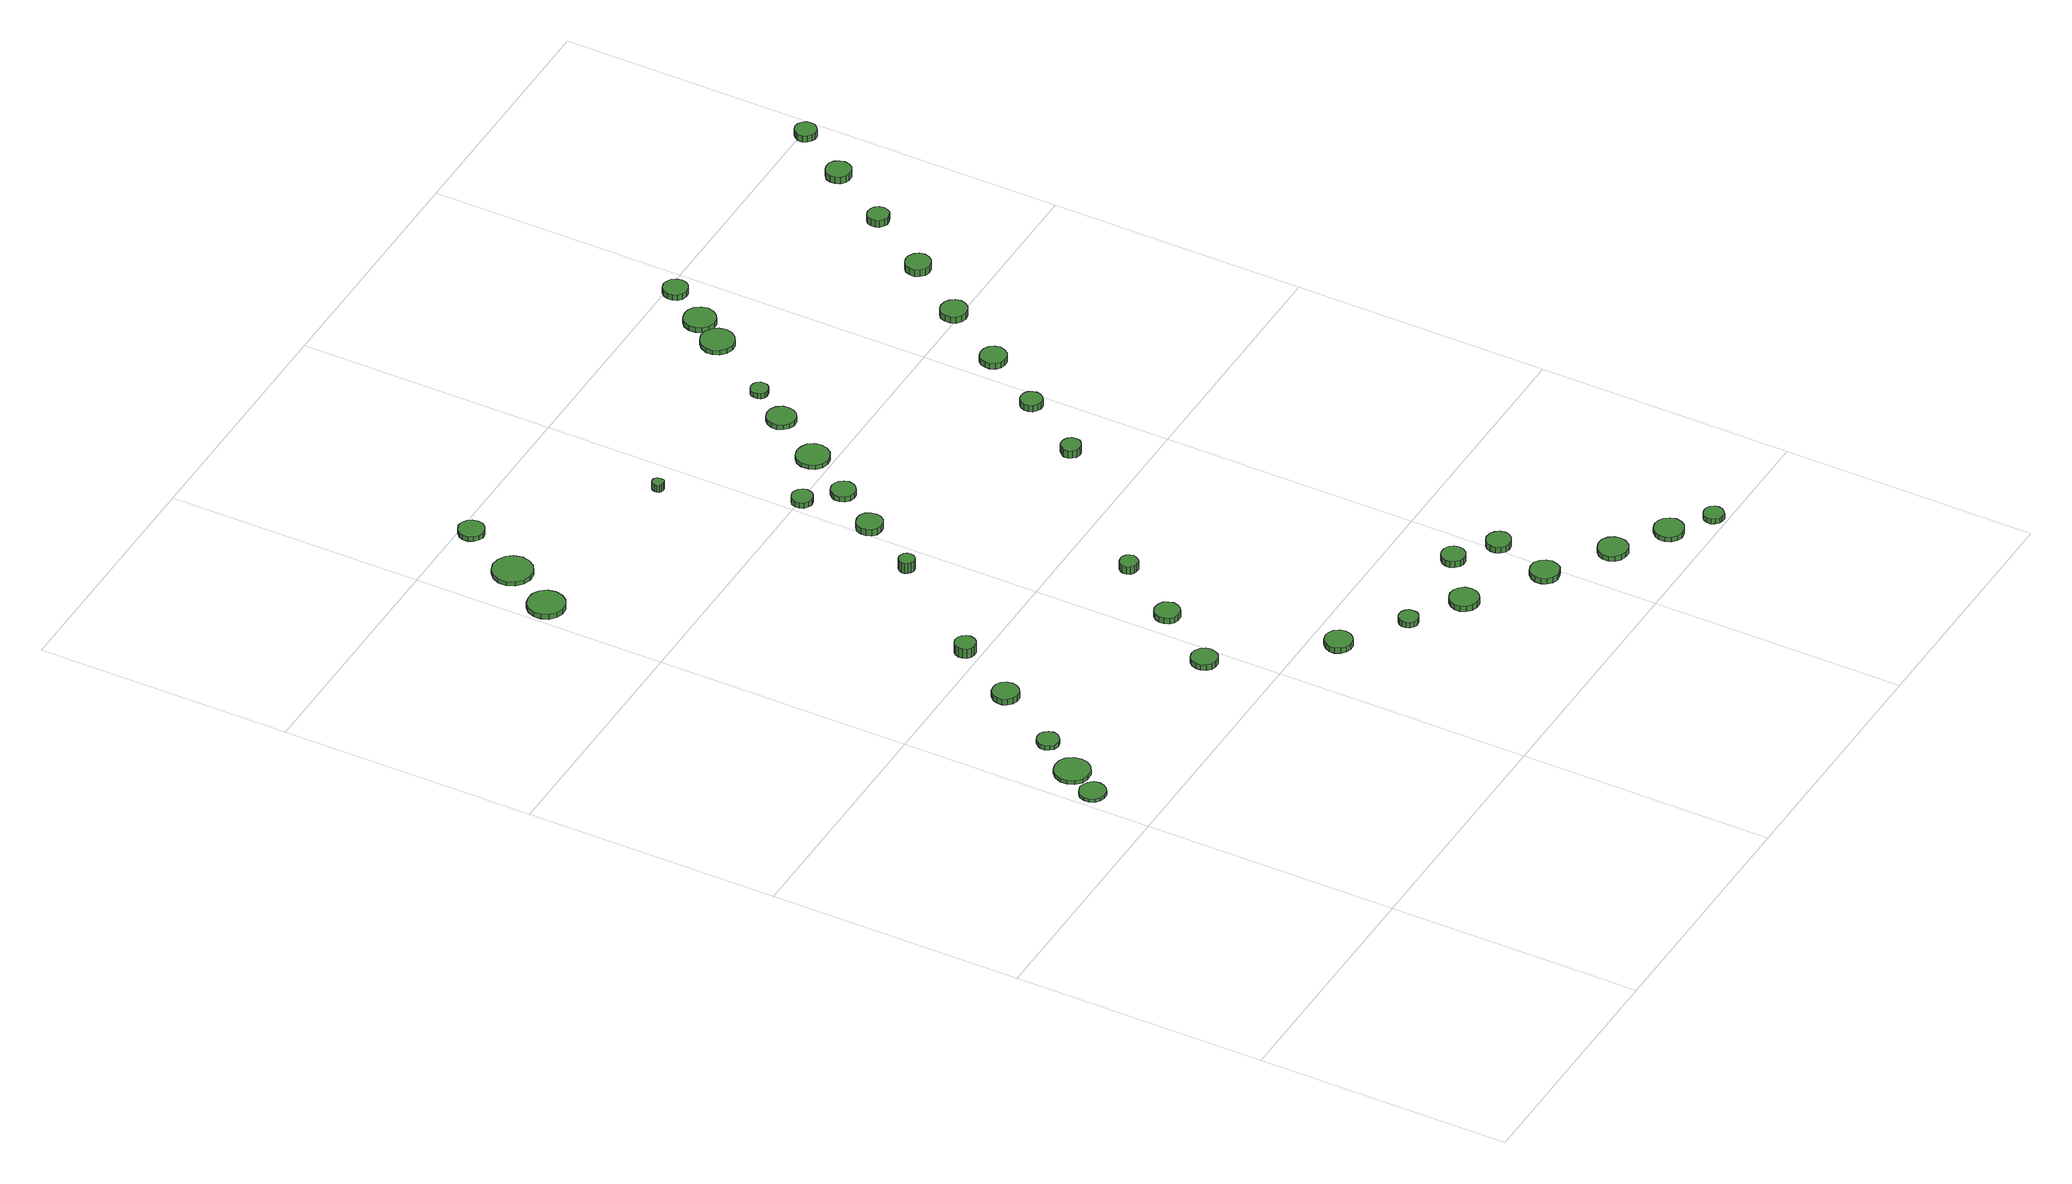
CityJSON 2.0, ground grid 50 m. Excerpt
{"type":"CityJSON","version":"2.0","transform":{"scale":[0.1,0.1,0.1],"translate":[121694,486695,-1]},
"CityObjects":{
"tree1":{"type":"SolitaryVegetationObject","attributes":{"function":"something"},"geometry":[{"type":"MultiSurface","lod":"1","boundaries":[[[0,1,2,3,4,5,6,7,8,9,10,11,12,13,14]],[[15,16,17,18,19,20,21,22,23,24,25,26,27,28,29]],[[0,29,28,1]],[[1,28,27,2]],[[2,27,26,3]],[[3,26,25,4]],[[4,25,24,5]],[[5,24,23,6]],[[6,23,22,7]],[[7,22,21,8]],[[8,21,20,9]],[[9,20,19,10]],[[10,19,18,11]],[[11,18,17,12]],[[12,17,16,13]],[[13,16,15,14]],[[14,15,29,0]]]}]},
"tree2":{"type":"SolitaryVegetationObject","attributes":{"function":"something"},"geometry":[{"type":"MultiSurface","lod":"1","boundaries":[[[30,31,32,33,34,35,36,37,38,39,40,41,42,43,44]],[[45,46,47,48,49,50,51,52,53,54,55,56,57,58,59]],[[30,59,58,31]],[[31,58,57,32]],[[32,57,56,33]],[[33,56,55,34]],[[34,55,54,35]],[[35,54,53,36]],[[36,53,52,37]],[[37,52,51,38]],[[38,51,50,39]],[[39,50,49,40]],[[40,49,48,41]],[[41,48,47,42]],[[42,47,46,43]],[[43,46,45,44]],[[44,45,59,30]]]}]},
"tree3":{"type":"SolitaryVegetationObject","attributes":{"function":"something"},"geometry":[{"type":"MultiSurface","lod":"1","boundaries":[[[60,61,62,63,64,65,66,67,68,69,70,71,72,73,74]],[[75,76,77,78,79,80,81,82,83,84,85,86,87,88,89]],[[60,89,88,61]],[[61,88,87,62]],[[62,87,86,63]],[[63,86,85,64]],[[64,85,84,65]],[[65,84,83,66]],[[66,83,82,67]],[[67,82,81,68]],[[68,81,80,69]],[[69,80,79,70]],[[70,79,78,71]],[[71,78,77,72]],[[72,77,76,73]],[[73,76,75,74]],[[74,75,89,60]]]}]},
"tree4":{"type":"SolitaryVegetationObject","attributes":{"function":"something"},"geometry":[{"type":"MultiSurface","lod":"1","boundaries":[[[90,91,92,93,94,95,96,97,98,99,100,101,102,103,104]],[[105,106,107,108,109,110,111,112,113,114,115,116,117,118,119]],[[90,119,118,91]],[[91,118,117,92]],[[92,117,116,93]],[[93,116,115,94]],[[94,115,114,95]],[[95,114,113,96]],[[96,113,112,97]],[[97,112,111,98]],[[98,111,110,99]],[[99,110,109,100]],[[100,109,108,101]],[[101,108,107,102]],[[102,107,106,103]],[[103,106,105,104]],[[104,105,119,90]]]}]},
"tree5":{"type":"SolitaryVegetationObject","attributes":{"function":"something"},"geometry":[{"type":"MultiSurface","lod":"1","boundaries":[[[120,121,122,123,124,125,126,127,128,129,130,131,132,133,134]],[[135,136,137,138,139,140,141,142,143,144,145,146,147,148,149]],[[120,149,148,121]],[[121,148,147,122]],[[122,147,146,123]],[[123,146,145,124]],[[124,145,144,125]],[[125,144,143,126]],[[126,143,142,127]],[[127,142,141,128]],[[128,141,140,129]],[[129,140,139,130]],[[130,139,138,131]],[[131,138,137,132]],[[132,137,136,133]],[[133,136,135,134]],[[134,135,149,120]]]}]},
"tree6":{"type":"SolitaryVegetationObject","attributes":{"function":"something"},"geometry":[{"type":"MultiSurface","lod":"1","boundaries":[[[150,151,152,153,154,155,156,157,158,159,160,161,162,163,164]],[[165,166,167,168,169,170,171,172,173,174,175,176,177,178,179]],[[150,179,178,151]],[[151,178,177,152]],[[152,177,176,153]],[[153,176,175,154]],[[154,175,174,155]],[[155,174,173,156]],[[156,173,172,157]],[[157,172,171,158]],[[158,171,170,159]],[[159,170,169,160]],[[160,169,168,161]],[[161,168,167,162]],[[162,167,166,163]],[[163,166,165,164]],[[164,165,179,150]]]}]},
"tree7":{"type":"SolitaryVegetationObject","attributes":{"function":"something"},"geometry":[{"type":"MultiSurface","lod":"1","boundaries":[[[180,181,182,183,184,185,186,187,188,189,190,191,192,193,194]],[[195,196,197,198,199,200,201,202,203,204,205,206,207,208,209]],[[180,209,208,181]],[[181,208,207,182]],[[182,207,206,183]],[[183,206,205,184]],[[184,205,204,185]],[[185,204,203,186]],[[186,203,202,187]],[[187,202,201,188]],[[188,201,200,189]],[[189,200,199,190]],[[190,199,198,191]],[[191,198,197,192]],[[192,197,196,193]],[[193,196,195,194]],[[194,195,209,180]]]}]},
"tree8":{"type":"SolitaryVegetationObject","attributes":{"function":"something"},"geometry":[{"type":"MultiSurface","lod":"1","boundaries":[[[210,211,212,213,214,215,216,217,218,219,220,221,222,223,224]],[[225,226,227,228,229,230,231,232,233,234,235,236,237,238,239]],[[210,239,238,211]],[[211,238,237,212]],[[212,237,236,213]],[[213,236,235,214]],[[214,235,234,215]],[[215,234,233,216]],[[216,233,232,217]],[[217,232,231,218]],[[218,231,230,219]],[[219,230,229,220]],[[220,229,228,221]],[[221,228,227,222]],[[222,227,226,223]],[[223,226,225,224]],[[224,225,239,210]]]}]},
"tree9":{"type":"SolitaryVegetationObject","attributes":{"function":"something"},"geometry":[{"type":"MultiSurface","lod":"1","boundaries":[[[240,241,242,243,244,245,246,247,248,249,250,251,252,253,254]],[[255,256,257,258,259,260,261,262,263,264,265,266,267,268,269]],[[240,269,268,241]],[[241,268,267,242]],[[242,267,266,243]],[[243,266,265,244]],[[244,265,264,245]],[[245,264,263,246]],[[246,263,262,247]],[[247,262,261,248]],[[248,261,260,249]],[[249,260,259,250]],[[250,259,258,251]],[[251,258,257,252]],[[252,257,256,253]],[[253,256,255,254]],[[254,255,269,240]]]}]},
"tree10":{"type":"SolitaryVegetationObject","attributes":{"function":"something"},"geometry":[{"type":"MultiSurface","lod":"1","boundaries":[[[270,271,272,273,274,275,276,277,278,279,280,281,282,283,284]],[[285,286,287,288,289,290,291,292,293,294,295,296,297,298,299]],[[270,299,298,271]],[[271,298,297,272]],[[272,297,296,273]],[[273,296,295,274]],[[274,295,294,275]],[[275,294,293,276]],[[276,293,292,277]],[[277,292,291,278]],[[278,291,290,279]],[[279,290,289,280]],[[280,289,288,281]],[[281,288,287,282]],[[282,287,286,283]],[[283,286,285,284]],[[284,285,299,270]]]}]},
"tree11":{"type":"SolitaryVegetationObject","attributes":{"function":"something"},"geometry":[{"type":"MultiSurface","lod":"1","boundaries":[[[300,301,302,303,304,305,306,307,308,309,310,311,312,313,314]],[[315,316,317,318,319,320,321,322,323,324,325,326,327,328,329]],[[300,329,328,301]],[[301,328,327,302]],[[302,327,326,303]],[[303,326,325,304]],[[304,325,324,305]],[[305,324,323,306]],[[306,323,322,307]],[[307,322,321,308]],[[308,321,320,309]],[[309,320,319,310]],[[310,319,318,311]],[[311,318,317,312]],[[312,317,316,313]],[[313,316,315,314]],[[314,315,329,300]]]}]},
"tree12":{"type":"SolitaryVegetationObject","attributes":{"function":"something"},"geometry":[{"type":"MultiSurface","lod":"1","boundaries":[[[330,331,332,333,334,335,336,337,338,339,340,341,342,343,344]],[[345,346,347,348,349,350,351,352,353,354,355,356,357,358,359]],[[330,359,358,331]],[[331,358,357,332]],[[332,357,356,333]],[[333,356,355,334]],[[334,355,354,335]],[[335,354,353,336]],[[336,353,352,337]],[[337,352,351,338]],[[338,351,350,339]],[[339,350,349,340]],[[340,349,348,341]],[[341,348,347,342]],[[342,347,346,343]],[[343,346,345,344]],[[344,345,359,330]]]}]},
"tree13":{"type":"SolitaryVegetationObject","attributes":{"function":"something"},"geometry":[{"type":"MultiSurface","lod":"1","boundaries":[[[360,361,362,363,364,365,366,367,368,369,370,371,372,373,374]],[[375,376,377,378,379,380,381,382,383,384,385,386,387,388,389]],[[360,389,388,361]],[[361,388,387,362]],[[362,387,386,363]],[[363,386,385,364]],[[364,385,384,365]],[[365,384,383,366]],[[366,383,382,367]],[[367,382,381,368]],[[368,381,380,369]],[[369,380,379,370]],[[370,379,378,371]],[[371,378,377,372]],[[372,377,376,373]],[[373,376,375,374]],[[374,375,389,360]]]}]},
"tree14":{"type":"SolitaryVegetationObject","attributes":{"function":"something"},"geometry":[{"type":"MultiSurface","lod":"1","boundaries":[[[390,391,392,393,394,395,396,397,398,399,400,401,402,403,404]],[[405,406,407,408,409,410,411,412,413,414,415,416,417,418,419]],[[390,419,418,391]],[[391,418,417,392]],[[392,417,416,393]],[[393,416,415,394]],[[394,415,414,395]],[[395,414,413,396]],[[396,413,412,397]],[[397,412,411,398]],[[398,411,410,399]],[[399,410,409,400]],[[400,409,408,401]],[[401,408,407,402]],[[402,407,406,403]],[[403,406,405,404]],[[404,405,419,390]]]}]},
"tree15":{"type":"SolitaryVegetationObject","attributes":{"function":"something"},"geometry":[{"type":"MultiSurface","lod":"1","boundaries":[[[420,421,422,423,424,425,426,427,428,429,430,431,432,433,434]],[[435,436,437,438,439,440,441,442,443,444,445,446,447,448,449]],[[420,449,448,421]],[[421,448,447,422]],[[422,447,446,423]],[[423,446,445,424]],[[424,445,444,425]],[[425,444,443,426]],[[426,443,442,427]],[[427,442,441,428]],[[428,441,440,429]],[[429,440,439,430]],[[430,439,438,431]],[[431,438,437,432]],[[432,437,436,433]],[[433,436,435,434]],[[434,435,449,420]]]}]},
"tree16":{"type":"SolitaryVegetationObject","attributes":{"function":"something"},"geometry":[{"type":"MultiSurface","lod":"1","boundaries":[[[450,451,452,453,454,455,456,457,458,459,460,461,462,463,464]],[[465,466,467,468,469,470,471,472,473,474,475,476,477,478,479]],[[450,479,478,451]],[[451,478,477,452]],[[452,477,476,453]],[[453,476,475,454]],[[454,475,474,455]],[[455,474,473,456]],[[456,473,472,457]],[[457,472,471,458]],[[458,471,470,459]],[[459,470,469,460]],[[460,469,468,461]],[[461,468,467,462]],[[462,467,466,463]],[[463,466,465,464]],[[464,465,479,450]]]}]},
"tree17":{"type":"SolitaryVegetationObject","attributes":{"function":"something"},"geometry":[{"type":"MultiSurface","lod":"1","boundaries":[[[480,481,482,483,484,485,486,487,488,489,490,491,492,493,494]],[[495,496,497,498,499,500,501,502,503,504,505,506,507,508,509]],[[480,509,508,481]],[[481,508,507,482]],[[482,507,506,483]],[[483,506,505,484]],[[484,505,504,485]],[[485,504,503,486]],[[486,503,502,487]],[[487,502,501,488]],[[488,501,500,489]],[[489,500,499,490]],[[490,499,498,491]],[[491,498,497,492]],[[492,497,496,493]],[[493,496,495,494]],[[494,495,509,480]]]}]},
"tree18":{"type":"SolitaryVegetationObject","attributes":{"function":"something"},"geometry":[{"type":"MultiSurface","lod":"1","boundaries":[[[510,511,512,513,514,515,516,517,518,519,520,521,522,523,524]],[[525,526,527,528,529,530,531,532,533,534,535,536,537,538,539]],[[510,539,538,511]],[[511,538,537,512]],[[512,537,536,513]],[[513,536,535,514]],[[514,535,534,515]],[[515,534,533,516]],[[516,533,532,517]],[[517,532,531,518]],[[518,531,530,519]],[[519,530,529,520]],[[520,529,528,521]],[[521,528,527,522]],[[522,527,526,523]],[[523,526,525,524]],[[524,525,539,510]]]}]},
"tree19":{"type":"SolitaryVegetationObject","attributes":{"function":"something"},"geometry":[{"type":"MultiSurface","lod":"1","boundaries":[[[540,541,542,543,544,545,546,547,548,549,550,551,552,553,554]],[[555,556,557,558,559,560,561,562,563,564,565,566,567,568,569]],[[540,569,568,541]],[[541,568,567,542]],[[542,567,566,543]],[[543,566,565,544]],[[544,565,564,545]],[[545,564,563,546]],[[546,563,562,547]],[[547,562,561,548]],[[548,561,560,549]],[[549,560,559,550]],[[550,559,558,551]],[[551,558,557,552]],[[552,557,556,553]],[[553,556,555,554]],[[554,555,569,540]]]}]},
"tree20":{"type":"SolitaryVegetationObject","attributes":{"function":"something"},"geometry":[{"type":"MultiSurface","lod":"1","boundaries":[[[570,571,572,573,574,575,576,577,578,579,580,581,582,583,584]],[[585,586,587,588,589,590,591,592,593,594,595,596,597,598,599]],[[570,599,598,571]],[[571,598,597,572]],[[572,597,596,573]],[[573,596,595,574]],[[574,595,594,575]],[[575,594,593,576]],[[576,593,592,577]],[[577,592,591,578]],[[578,591,590,579]],[[579,590,589,580]],[[580,589,588,581]],[[581,588,587,582]],[[582,587,586,583]],[[583,586,585,584]],[[584,585,599,570]]]}]},
"tree21":{"type":"SolitaryVegetationObject","attributes":{"function":"something"},"geometry":[{"type":"MultiSurface","lod":"1","boundaries":[[[600,601,602,603,604,605,606,607,608,609,610,611,612,613,614]],[[615,616,617,618,619,620,621,622,623,624,625,626,627,628,629]],[[600,629,628,601]],[[601,628,627,602]],[[602,627,626,603]],[[603,626,625,604]],[[604,625,624,605]],[[605,624,623,606]],[[606,623,622,607]],[[607,622,621,608]],[[608,621,620,609]],[[609,620,619,610]],[[610,619,618,611]],[[611,618,617,612]],[[612,617,616,613]],[[613,616,615,614]],[[614,615,629,600]]]}]},
"tree22":{"type":"SolitaryVegetationObject","attributes":{"function":"something"},"geometry":[{"type":"MultiSurface","lod":"1","boundaries":[[[630,631,632,633,634,635,636,637,638,639,640,641,642,643,644]],[[645,646,647,648,649,650,651,652,653,654,655,656,657,658,659]],[[630,659,658,631]],[[631,658,657,632]],[[632,657,656,633]],[[633,656,655,634]],[[634,655,654,635]],[[635,654,653,636]],[[636,653,652,637]],[[637,652,651,638]],[[638,651,650,639]],[[639,650,649,640]],[[640,649,648,641]],[[641,648,647,642]],[[642,647,646,643]],[[643,646,645,644]],[[644,645,659,630]]]}]},
"tree23":{"type":"SolitaryVegetationObject","attributes":{"function":"something"},"geometry":[{"type":"MultiSurface","lod":"1","boundaries":[[[660,661,662,663,664,665,666,667,668,669,670,671,672,673,674]],[[675,676,677,678,679,680,681,682,683,684,685,686,687,688,689]],[[660,689,688,661]],[[661,688,687,662]],[[662,687,686,663]],[[663,686,685,664]],[[664,685,684,665]],[[665,684,683,666]],[[666,683,682,667]],[[667,682,681,668]],[[668,681,680,669]],[[669,680,679,670]],[[670,679,678,671]],[[671,678,677,672]],[[672,677,676,673]],[[673,676,675,674]],[[674,675,689,660]]]}]},
"tree24":{"type":"SolitaryVegetationObject","attributes":{"function":"something"},"geometry":[{"type":"MultiSurface","lod":"1","boundaries":[[[690,691,692,693,694,695,696,697,698,699,700,701,702,703,704]],[[705,706,707,708,709,710,711,712,713,714,715,716,717,718,719]],[[690,719,718,691]],[[691,718,717,692]],[[692,717,716,693]],[[693,716,715,694]],[[694,715,714,695]],[[695,714,713,696]],[[696,713,712,697]],[[697,712,711,698]],[[698,711,710,699]],[[699,710,709,700]],[[700,709,708,701]],[[701,708,707,702]],[[702,707,706,703]],[[703,706,705,704]],[[704,705,719,690]]]}]},
"tree25":{"type":"SolitaryVegetationObject","attributes":{"function":"something"},"geometry":[{"type":"MultiSurface","lod":"1","boundaries":[[[720,721,722,723,724,725,726,727,728,729,730,731,732,733,734]],[[735,736,737,738,739,740,741,742,743,744,745,746,747,748,749]],[[720,749,748,721]],[[721,748,747,722]],[[722,747,746,723]],[[723,746,745,724]],[[724,745,744,725]],[[725,744,743,726]],[[726,743,742,727]],[[727,742,741,728]],[[728,741,740,729]],[[729,740,739,730]],[[730,739,738,731]],[[731,738,737,732]],[[732,737,736,733]],[[733,736,735,734]],[[734,735,749,720]]]}]},
"tree26":{"type":"SolitaryVegetationObject","attributes":{"function":"something"},"geometry":[{"type":"MultiSurface","lod":"1","boundaries":[[[750,751,752,753,754,755,756,757,758,759,760,761,762,763,764]],[[765,766,767,768,769,770,771,772,773,774,775,776,777,778,779]],[[750,779,778,751]],[[751,778,777,752]],[[752,777,776,753]],[[753,776,775,754]],[[754,775,774,755]],[[755,774,773,756]],[[756,773,772,757]],[[757,772,771,758]],[[758,771,770,759]],[[759,770,769,760]],[[760,769,768,761]],[[761,768,767,762]],[[762,767,766,763]],[[763,766,765,764]],[[764,765,779,750]]]}]},
"tree27":{"type":"SolitaryVegetationObject","attributes":{"function":"something"},"geometry":[{"type":"MultiSurface","lod":"1","boundaries":[[[780,781,782,783,784,785,786,787,788,789,790,791,792,793,794]],[[795,796,797,798,799,800,801,802,803,804,805,806,807,808,809]],[[780,809,808,781]],[[781,808,807,782]],[[782,807,806,783]],[[783,806,805,784]],[[784,805,804,785]],[[785,804,803,786]],[[786,803,802,787]],[[787,802,801,788]],[[788,801,800,789]],[[789,800,799,790]],[[790,799,798,791]],[[791,798,797,792]],[[792,797,796,793]],[[793,796,795,794]],[[794,795,809,780]]]}]},
"tree28":{"type":"SolitaryVegetationObject","attributes":{"function":"something"},"geometry":[{"type":"MultiSurface","lod":"1","boundaries":[[[810,811,812,813,814,815,816,817,818,819,820,821,822,823,824]],[[825,826,827,828,829,830,831,832,833,834,835,836,837,838,839]],[[810,839,838,811]],[[811,838,837,812]],[[812,837,836,813]],[[813,836,835,814]],[[814,835,834,815]],[[815,834,833,816]],[[816,833,832,817]],[[817,832,831,818]],[[818,831,830,819]],[[819,830,829,820]],[[820,829,828,821]],[[821,828,827,822]],[[822,827,826,823]],[[823,826,825,824]],[[824,825,839,810]]]}]},
"tree29":{"type":"SolitaryVegetationObject","attributes":{"function":"something"},"geometry":[{"type":"MultiSurface","lod":"1","boundaries":[[[840,841,842,843,844,845,846,847,848,849,850,851,852,853,854]],[[855,856,857,858,859,860,861,862,863,864,865,866,867,868,869]],[[840,869,868,841]],[[841,868,867,842]],[[842,867,866,843]],[[843,866,865,844]],[[844,865,864,845]],[[845,864,863,846]],[[846,863,862,847]],[[847,862,861,848]],[[848,861,860,849]],[[849,860,859,850]],[[850,859,858,851]],[[851,858,857,852]],[[852,857,856,853]],[[853,856,855,854]],[[854,855,869,840]]]}]},
"tree30":{"type":"SolitaryVegetationObject","attributes":{"function":"something"},"geometry":[{"type":"MultiSurface","lod":"1","boundaries":[[[870,871,872,873,874,875,876,877,878,879,880,881,882,883,884]],[[885,886,887,888,889,890,891,892,893,894,895,896,897,898,899]],[[870,899,898,871]],[[871,898,897,872]],[[872,897,896,873]],[[873,896,895,874]],[[874,895,894,875]],[[875,894,893,876]],[[876,893,892,877]],[[877,892,891,878]],[[878,891,890,879]],[[879,890,889,880]],[[880,889,888,881]],[[881,888,887,882]],[[882,887,886,883]],[[883,886,885,884]],[[884,885,899,870]]]}]},
"tree31":{"type":"SolitaryVegetationObject","attributes":{"function":"something"},"geometry":[{"type":"MultiSurface","lod":"1","boundaries":[[[900,901,902,903,904,905,906,907,908,909,910,911,912,913,914]],[[915,916,917,918,919,920,921,922,923,924,925,926,927,928,929]],[[900,929,928,901]],[[901,928,927,902]],[[902,927,926,903]],[[903,926,925,904]],[[904,925,924,905]],[[905,924,923,906]],[[906,923,922,907]],[[907,922,921,908]],[[908,921,920,909]],[[909,920,919,910]],[[910,919,918,911]],[[911,918,917,912]],[[912,917,916,913]],[[913,916,915,914]],[[914,915,929,900]]]}]},
"tree32":{"type":"SolitaryVegetationObject","attributes":{"function":"something"},"geometry":[{"type":"MultiSurface","lod":"1","boundaries":[[[930,931,932,933,934,935,936,937,938,939,940,941,942,943,944]],[[945,946,947,948,949,950,951,952,953,954,955,956,957,958,959]],[[930,959,958,931]],[[931,958,957,932]],[[932,957,956,933]],[[933,956,955,934]],[[934,955,954,935]],[[935,954,953,936]],[[936,953,952,937]],[[937,952,951,938]],[[938,951,950,939]],[[939,950,949,940]],[[940,949,948,941]],[[941,948,947,942]],[[942,947,946,943]],[[943,946,945,944]],[[944,945,959,930]]]}]},
"tree33":{"type":"SolitaryVegetationObject","attributes":{"function":"something"},"geometry":[{"type":"MultiSurface","lod":"1","boundaries":[[[960,961,962,963,964,965,966,967,968,969,970,971,972,973,974]],[[975,976,977,978,979,980,981,982,983,984,985,986,987,988,989]],[[960,989,988,961]],[[961,988,987,962]],[[962,987,986,963]],[[963,986,985,964]],[[964,985,984,965]],[[965,984,983,966]],[[966,983,982,967]],[[967,982,981,968]],[[968,981,980,969]],[[969,980,979,970]],[[970,979,978,971]],[[971,978,977,972]],[[972,977,976,973]],[[973,976,975,974]],[[974,975,989,960]]]}]},
"tree34":{"type":"SolitaryVegetationObject","attributes":{"function":"something"},"geometry":[{"type":"MultiSurface","lod":"1","boundaries":[[[990,991,992,993,994,995,996,997,998,999,1000,1001,1002,1003,1004]],[[1005,1006,1007,1008,1009,1010,1011,1012,1013,1014,1015,1016,1017,1018,1019]],[[990,1019,1018,991]],[[991,1018,1017,992]],[[992,1017,1016,993]],[[993,1016,1015,994]],[[994,1015,1014,995]],[[995,1014,1013,996]],[[996,1013,1012,997]],[[997,1012,1011,998]],[[998,1011,1010,999]],[[999,1010,1009,1000]],[[1000,1009,1008,1001]],[[1001,1008,1007,1002]],[[1002,1007,1006,1003]],[[1003,1006,1005,1004]],[[1004,1005,1019,990]]]}]},
"tree35":{"type":"SolitaryVegetationObject","attributes":{"function":"something"},"geometry":[{"type":"MultiSurface","lod":"1","boundaries":[[[1020,1021,1022,1023,1024,1025,1026,1027,1028,1029,1030,1031,1032,1033,1034]],[[1035,1036,1037,1038,1039,1040,1041,1042,1043,1044,1045,1046,1047,1048,1049]],[[1020,1049,1048,1021]],[[1021,1048,1047,1022]],[[1022,1047,1046,1023]],[[1023,1046,1045,1024]],[[1024,1045,1044,1025]],[[1025,1044,1043,1026]],[[1026,1043,1042,1027]],[[1027,1042,1041,1028]],[[1028,1041,1040,1029]],[[1029,1040,1039,1030]],[[1030,1039,1038,1031]],[[1031,1038,1037,1032]],[[1032,1037,1036,1033]],[[1033,1036,1035,1034]],[[1034,1035,1049,1020]]]}]},
"tree36":{"type":"SolitaryVegetationObject","attributes":{"function":"something"},"geometry":[{"type":"MultiSurface","lod":"1","boundaries":[[[1050,1051,1052,1053,1054,1055,1056,1057,1058,1059,1060,1061,1062,1063,1064]],[[1065,1066,1067,1068,1069,1070,1071,1072,1073,1074,1075,1076,1077,1078,1079]],[[1050,1079,1078,1051]],[[1051,1078,1077,1052]],[[1052,1077,1076,1053]],[[1053,1076,1075,1054]],[[1054,1075,1074,1055]],[[1055,1074,1073,1056]],[[1056,1073,1072,1057]],[[1057,1072,1071,1058]],[[1058,1071,1070,1059]],[[1059,1070,1069,1060]],[[1060,1069,1068,1061]],[[1061,1068,1067,1062]],[[1062,1067,1066,1063]],[[1063,1066,1065,1064]],[[1064,1065,1079,1050]]]}]},
"tree37":{"type":"SolitaryVegetationObject","attributes":{"function":"something"},"geometry":[{"type":"MultiSurface","lod":"1","boundaries":[[[1080,1081,1082,1083,1084,1085,1086,1087,1088,1089,1090,1091,1092,1093,1094]],[[1095,1096,1097,1098,1099,1100,1101,1102,1103,1104,1105,1106,1107,1108,1109]],[[1080,1109,1108,1081]],[[1081,1108,1107,1082]],[[1082,1107,1106,1083]],[[1083,1106,1105,1084]],[[1084,1105,1104,1085]],[[1085,1104,1103,1086]],[[1086,1103,1102,1087]],[[1087,1102,1101,1088]],[[1088,1101,1100,1089]],[[1089,1100,1099,1090]],[[1090,1099,1098,1091]],[[1091,1098,1097,1092]],[[1092,1097,1096,1093]],[[1093,1096,1095,1094]],[[1094,1095,1109,1080]]]}]},
"tree38":{"type":"SolitaryVegetationObject","attributes":{"function":"something"},"geometry":[{"type":"MultiSurface","lod":"1","boundaries":[[[1110,1111,1112,1113,1114,1115,1116,1117,1118,1119,1120,1121,1122,1123,1124]],[[1125,1126,1127,1128,1129,1130,1131,1132,1133,1134,1135,1136,1137,1138,1139]],[[1110,1139,1138,1111]],[[1111,1138,1137,1112]],[[1112,1137,1136,1113]],[[1113,1136,1135,1114]],[[1114,1135,1134,1115]],[[1115,1134,1133,1116]],[[1116,1133,1132,1117]],[[1117,1132,1131,1118]],[[1118,1131,1130,1119]],[[1119,1130,1129,1120]],[[1120,1129,1128,1121]],[[1121,1128,1127,1122]],[[1122,1127,1126,1123]],[[1123,1126,1125,1124]],[[1124,1125,1139,1110]]]}]},
"tree39":{"type":"SolitaryVegetationObject","attributes":{"function":"something"},"geometry":[{"type":"MultiSurface","lod":"1","boundaries":[[[1140,1141,1142,1143,1144,1145,1146,1147,1148,1149,1150,1151,1152,1153,1154]],[[1155,1156,1157,1158,1159,1160,1161,1162,1163,1164,1165,1166,1167,1168,1169]],[[1140,1169,1168,1141]],[[1141,1168,1167,1142]],[[1142,1167,1166,1143]],[[1143,1166,1165,1144]],[[1144,1165,1164,1145]],[[1145,1164,1163,1146]],[[1146,1163,1162,1147]],[[1147,1162,1161,1148]],[[1148,1161,1160,1149]],[[1149,1160,1159,1150]],[[1150,1159,1158,1151]],[[1151,1158,1157,1152]],[[1152,1157,1156,1153]],[[1153,1156,1155,1154]],[[1154,1155,1169,1140]]]}]}
},
"vertices":[
[59,632,15],[57,643,15],[50,651,15],[41,656,15],[31,658,15],[20,654,15],[12,647,15],[8,637,15],[8,627,15],[12,617,15],[20,610,15],[31,607,15],[41,608,15],[50,613,15],[57,622,15],[57,622,8],[50,613,8],[41,608,8],[31,607,8],[20,610,8],[12,617,8],[8,627,8],[8,637,8],[12,647,8],[20,654,8],[31,658,8],[41,656,8],[50,651,8],[57,643,8],[59,632,8],
[103,693,16],[100,707,16],[92,719,16],[80,726,16],[65,727,16],[52,723,16],[41,713,16],[35,700,16],[35,686,16],[41,673,16],[52,663,16],[65,659,16],[80,660,16],[92,668,16],[100,679,16],[100,679,8],[92,668,8],[80,660,8],[65,659,8],[52,663,8],[41,673,8],[35,686,8],[35,700,8],[41,713,8],[52,723,8],[65,727,8],[80,726,8],[92,719,8],[100,707,8],[103,693,8],
[146,773,17],[144,782,17],[138,789,17],[131,793,17],[122,794,17],[113,791,17],[107,785,17],[103,777,17],[103,768,17],[107,760,17],[113,754,17],[122,751,17],[131,752,17],[138,757,17],[144,764,17],[144,764,8],[138,757,8],[131,752,8],[122,751,8],[113,754,8],[107,760,8],[103,768,8],[103,777,8],[107,785,8],[113,791,8],[122,794,8],[131,793,8],[138,789,8],[144,782,8],[146,773,8],
[231,904,21],[229,914,21],[223,922,21],[214,928,21],[203,929,21],[193,926,21],[185,918,21],[181,909,21],[181,898,21],[185,889,21],[193,882,21],[203,878,21],[214,879,21],[223,885,21],[229,893,21],[229,893,8],[223,885,8],[214,879,8],[203,878,8],[193,882,8],[185,889,8],[181,898,8],[181,909,8],[185,918,8],[193,926,8],[203,929,8],[214,928,8],[223,922,8],[229,914,8],[231,904,8],
[77,1757,17],[74,1771,17],[65,1784,17],[52,1791,17],[38,1792,17],[24,1788,17],[13,1778,17],[7,1764,17],[7,1750,17],[13,1736,17],[24,1726,17],[38,1721,17],[52,1723,17],[65,1730,17],[74,1742,17],[74,1742,6],[65,1730,6],[52,1723,6],[38,1721,6],[24,1726,6],[13,1736,6],[7,1750,6],[7,1764,6],[13,1778,6],[24,1788,6],[38,1792,6],[52,1791,6],[65,1784,6],[74,1771,6],[77,1757,6],
[307,1030,28],[305,1038,28],[300,1045,28],[293,1049,28],[284,1050,28],[276,1047,28],[270,1042,28],[267,1034,28],[267,1026,28],[270,1018,28],[276,1012,28],[284,1010,28],[293,1011,28],[300,1015,28],[305,1022,28],[305,1022,7],[300,1015,7],[293,1011,7],[284,1010,7],[276,1012,7],[270,1018,7],[267,1026,7],[267,1034,7],[270,1042,7],[276,1047,7],[284,1050,7],[293,1049,7],[300,1045,7],[305,1038,7],[307,1030,7],
[490,636,19],[488,646,19],[482,654,19],[473,660,19],[462,661,19],[452,658,19],[445,651,19],[441,641,19],[441,631,19],[445,621,19],[452,614,19],[462,611,19],[473,612,19],[482,617,19],[488,626,19],[488,626,7],[482,617,7],[473,612,7],[462,611,7],[452,614,7],[445,621,7],[441,631,7],[441,641,7],[445,651,7],[452,658,7],[462,661,7],[473,660,7],[482,654,7],[488,646,7],[490,636,7],
[139,1858,15],[135,1874,15],[126,1886,15],[112,1894,15],[96,1896,15],[81,1891,15],[69,1880,15],[62,1866,15],[62,1850,15],[69,1835,15],[81,1824,15],[96,1819,15],[112,1821,15],[126,1829,15],[135,1842,15],[135,1842,6],[126,1829,6],[112,1821,6],[96,1819,6],[81,1824,6],[69,1835,6],[62,1850,6],[62,1866,6],[69,1880,6],[81,1891,6],[96,1896,6],[112,1894,6],[126,1886,6],[135,1874,6],[139,1858,6],
[651,447,19],[649,458,19],[642,467,19],[633,472,19],[622,473,19],[611,470,19],[603,462,19],[598,452,19],[598,441,19],[603,431,19],[611,424,19],[622,420,19],[633,421,19],[642,427,19],[649,436,19],[649,436,7],[642,427,7],[633,421,7],[622,420,7],[611,424,7],[603,431,7],[598,441,7],[598,452,7],[603,462,7],[611,470,7],[622,473,7],[633,472,7],[642,467,7],[649,458,7],[651,447,7],
[191,1978,16],[189,1988,16],[183,1996,16],[174,2002,16],[164,2003,16],[154,1999,16],[146,1992,16],[142,1983,16],[142,1972,16],[146,1963,16],[154,1956,16],[164,1952,16],[174,1954,16],[183,1959,16],[189,1967,16],[189,1967,6],[183,1959,6],[174,1954,6],[164,1952,6],[154,1956,6],[146,1963,6],[142,1972,6],[142,1983,6],[146,1992,6],[154,1999,6],[164,2003,6],[174,2002,6],[183,1996,6],[189,1988,6],[191,1978,6],
[575,758,20],[572,768,20],[567,776,20],[558,781,20],[548,782,20],[538,779,20],[531,772,20],[527,763,20],[527,753,20],[531,743,20],[538,737,20],[548,734,20],[558,735,20],[567,740,20],[572,748,20],[572,748,7],[567,740,7],[558,735,7],[548,734,7],[538,737,7],[531,743,7],[527,753,7],[527,763,7],[531,772,7],[538,779,7],[548,782,7],[558,781,7],[567,776,7],[572,768,7],[575,758,7],
[463,1237,30],[462,1243,30],[458,1248,30],[453,1251,30],[446,1252,30],[440,1250,30],[436,1246,30],[433,1240,30],[433,1234,30],[436,1228,30],[440,1224,30],[446,1222,30],[453,1222,30],[458,1226,30],[462,1231,30],[462,1231,7],[458,1226,7],[453,1222,7],[446,1222,7],[440,1224,7],[436,1228,7],[433,1234,7],[433,1240,7],[436,1246,7],[440,1250,7],[446,1252,7],[453,1251,7],[458,1248,7],[462,1243,7],[463,1237,7],
[761,367,19],[760,375,19],[755,381,19],[748,385,19],[740,386,19],[733,383,19],[727,378,19],[724,371,19],[724,363,19],[727,356,19],[733,351,19],[740,348,19],[748,349,19],[755,353,19],[760,359,19],[760,359,7],[755,353,7],[748,349,7],[740,348,7],[733,351,7],[727,356,7],[724,363,7],[724,371,7],[727,378,7],[733,383,7],[740,386,7],[748,385,7],[755,381,7],[760,375,7],[761,367,7],
[656,884,24],[654,891,24],[650,897,24],[644,901,24],[637,901,24],[630,899,24],[624,894,24],[621,888,24],[621,880,24],[624,874,24],[630,869,24],[637,867,24],[644,867,24],[650,871,24],[654,877,24],[654,877,7],[650,871,7],[644,867,7],[637,867,7],[630,869,7],[624,874,7],[621,880,7],[621,888,7],[624,894,7],[630,899,7],[637,901,7],[644,901,7],[650,897,7],[654,891,7],[656,884,7],
[545,1352,21],[543,1362,21],[537,1371,21],[528,1376,21],[518,1377,21],[508,1374,21],[500,1367,21],[496,1357,21],[496,1347,21],[500,1337,21],[508,1330,21],[518,1327,21],[528,1328,21],[537,1333,21],[543,1342,21],[543,1342,7],[537,1333,7],[528,1328,7],[518,1327,7],[508,1330,7],[500,1337,7],[496,1347,7],[496,1357,7],[500,1367,7],[508,1374,7],[518,1377,7],[528,1376,7],[537,1371,7],[543,1362,7],[545,1352,7],
[867,305,19],[865,317,19],[858,326,19],[848,332,19],[837,333,19],[825,329,19],[817,322,19],[812,311,19],[812,299,19],[817,289,19],[825,281,19],[837,277,19],[848,278,19],[858,284,19],[865,294,19],[865,294,7],[858,284,7],[848,278,7],[837,277,7],[825,281,7],[817,289,7],[812,299,7],[812,311,7],[817,322,7],[825,329,7],[837,333,7],[848,332,7],[858,326,7],[865,317,7],[867,305,7],
[450,1742,22],[449,1747,22],[447,1750,22],[443,1753,22],[438,1753,22],[433,1752,22],[430,1749,22],[428,1744,22],[428,1740,22],[430,1735,22],[433,1732,22],[438,1731,22],[443,1731,22],[447,1734,22],[449,1737,22],[449,1737,6],[447,1734,6],[443,1731,6],[438,1731,6],[433,1732,6],[430,1735,6],[428,1740,6],[428,1744,6],[430,1749,6],[433,1752,6],[438,1753,6],[443,1753,6],[447,1750,6],[449,1747,6],[450,1742,6],
[551,1496,18],[549,1504,18],[544,1511,18],[536,1515,18],[528,1516,18],[520,1513,18],[513,1508,18],[510,1500,18],[510,1491,18],[513,1483,18],[520,1478,18],[528,1475,18],[536,1476,18],[544,1480,18],[549,1487,18],[549,1487,6],[544,1480,6],[536,1476,6],[528,1475,6],[520,1478,6],[513,1483,6],[510,1491,6],[510,1500,6],[513,1508,6],[520,1513,6],[528,1516,6],[536,1515,6],[544,1511,6],[549,1504,6],[551,1496,6],
[608,1441,17],[606,1450,17],[600,1458,17],[591,1463,17],[582,1464,17],[572,1461,17],[565,1454,17],[561,1446,17],[561,1436,17],[565,1427,17],[572,1420,17],[582,1417,17],[591,1418,17],[600,1423,17],[606,1431,17],[606,1431,6],[600,1423,6],[591,1418,6],[582,1417,6],[572,1420,6],[565,1427,6],[561,1436,6],[561,1446,6],[565,1454,6],[572,1461,6],[582,1464,6],[591,1463,6],[600,1458,6],[606,1450,6],[608,1441,6],
[1005,214,20],[1003,225,20],[996,235,20],[986,241,20],[974,242,20],[963,238,20],[955,230,20],[950,220,20],[950,208,20],[955,198,20],[963,190,20],[974,186,20],[986,188,20],[996,193,20],[1003,203,20],[1003,203,8],[996,193,8],[986,188,8],[974,186,8],[963,190,8],[955,198,8],[950,208,8],[950,220,8],[955,230,8],[963,238,8],[974,242,8],[986,241,8],[996,235,8],[1003,225,8],[1005,214,8],
[960,380,21],[958,389,21],[953,397,21],[944,402,21],[935,403,21],[926,400,21],[919,393,21],[915,385,21],[915,375,21],[919,367,21],[926,360,21],[935,357,21],[944,358,21],[953,363,21],[958,371,21],[958,371,7],[953,363,7],[944,358,7],[935,357,7],[926,360,7],[919,367,7],[915,375,7],[915,385,7],[919,393,7],[926,400,7],[935,403,7],[944,402,7],[953,397,7],[958,389,7],[960,380,7],
[680,1537,15],[677,1550,15],[670,1561,15],[658,1567,15],[645,1569,15],[632,1565,15],[622,1556,15],[617,1544,15],[617,1530,15],[622,1518,15],[632,1509,15],[645,1505,15],[658,1507,15],[670,1513,15],[677,1524,15],[677,1524,6],[670,1513,6],[658,1507,6],[645,1505,6],[632,1509,6],[622,1518,6],[617,1530,6],[617,1544,6],[622,1556,6],[632,1565,6],[645,1569,6],[658,1567,6],[670,1561,6],[677,1550,6],[680,1537,6],
[1038,328,20],[1036,338,20],[1030,346,20],[1021,351,20],[1011,352,20],[1002,349,20],[995,343,20],[991,333,20],[991,323,20],[995,314,20],[1002,308,20],[1011,305,20],[1021,306,20],[1030,311,20],[1036,319,20],[1036,319,7],[1030,311,7],[1021,306,7],[1011,305,7],[1002,308,7],[995,314,7],[991,323,7],[991,333,7],[995,343,7],[1002,349,7],[1011,352,7],[1021,351,7],[1030,346,7],[1036,338,7],[1038,328,7],
[1123,138,19],[1121,149,19],[1114,159,19],[1103,165,19],[1091,166,19],[1080,162,19],[1071,154,19],[1066,144,19],[1066,132,19],[1071,121,19],[1080,113,19],[1091,109,19],[1103,110,19],[1114,116,19],[1121,126,19],[1121,126,8],[1114,116,8],[1103,110,8],[1091,109,8],[1080,113,8],[1071,121,8],[1066,132,8],[1066,144,8],[1071,154,8],[1080,162,8],[1091,166,8],[1103,165,8],[1114,159,8],[1121,149,8],[1123,138,8],
[746,1640,16],[744,1651,16],[737,1661,16],[727,1667,16],[715,1668,16],[704,1664,16],[696,1657,16],[691,1646,16],[691,1634,16],[696,1624,16],[704,1616,16],[715,1612,16],[727,1613,16],[737,1619,16],[744,1629,16],[744,1629,6],[737,1619,6],[727,1613,6],[715,1612,6],[704,1616,6],[696,1624,6],[691,1634,6],[691,1646,6],[696,1657,6],[704,1664,6],[715,1668,6],[727,1667,6],[737,1661,6],[744,1651,6],[746,1640,6],
[1220,75,19],[1217,86,19],[1210,96,19],[1200,102,19],[1188,103,19],[1177,99,19],[1168,91,19],[1164,81,19],[1164,69,19],[1168,58,19],[1177,50,19],[1188,46,19],[1200,48,19],[1210,54,19],[1217,63,19],[1217,63,8],[1210,54,8],[1200,48,8],[1188,46,8],[1177,50,8],[1168,58,8],[1164,69,8],[1164,81,8],[1168,91,8],[1177,99,8],[1188,103,8],[1200,102,8],[1210,96,8],[1217,86,8],[1220,75,8],
[904,1136,24],[903,1144,24],[898,1150,24],[891,1154,24],[883,1155,24],[876,1153,24],[870,1147,24],[866,1140,24],[866,1132,24],[870,1125,24],[876,1119,24],[883,1117,24],[891,1118,24],[898,1122,24],[903,1128,24],[903,1128,7],[898,1122,7],[891,1118,7],[883,1117,7],[876,1119,7],[870,1125,7],[866,1132,7],[866,1140,7],[870,1147,7],[876,1153,7],[883,1155,7],[891,1154,7],[898,1150,7],[903,1144,7],[904,1136,7],
[1287,24,19],[1285,32,19],[1280,39,19],[1273,43,19],[1265,43,19],[1258,41,19],[1252,36,19],[1248,28,19],[1248,20,19],[1252,13,19],[1258,7,19],[1265,5,19],[1273,5,19],[1280,10,19],[1285,16,19],[1285,16,8],[1280,10,8],[1273,5,8],[1265,5,8],[1258,7,8],[1252,13,8],[1248,20,8],[1248,28,8],[1252,36,8],[1258,41,8],[1265,43,8],[1273,43,8],[1280,39,8],[1285,32,8],[1287,24,8],
[786,1712,17],[785,1719,17],[781,1725,17],[775,1728,17],[767,1729,17],[761,1727,17],[755,1722,17],[753,1716,17],[753,1708,17],[755,1702,17],[761,1697,17],[767,1695,17],[775,1696,17],[781,1699,17],[785,1705,17],[785,1705,6],[781,1699,6],[775,1696,6],[767,1695,6],[761,1697,6],[755,1702,6],[753,1708,6],[753,1716,6],[755,1722,6],[761,1727,6],[767,1729,6],[775,1728,6],[781,1725,6],[785,1719,6],[786,1712,6],
[992,1263,21],[990,1272,21],[985,1279,21],[978,1283,21],[969,1284,21],[961,1282,21],[954,1276,21],[951,1268,21],[951,1259,21],[954,1251,21],[961,1245,21],[969,1242,21],[978,1243,21],[985,1248,21],[990,1255,21],[990,1255,7],[985,1248,7],[978,1243,7],[969,1242,7],[961,1245,7],[954,1251,7],[951,1259,7],[951,1268,7],[954,1276,7],[961,1282,7],[969,1284,7],[978,1283,7],[985,1279,7],[990,1272,7],[992,1263,7],
[891,1846,16],[888,1859,16],[880,1870,16],[868,1877,16],[855,1879,16],[842,1874,16],[832,1865,16],[826,1853,16],[826,1839,16],[832,1827,16],[842,1818,16],[855,1813,16],[868,1815,16],[880,1822,16],[888,1833,16],[888,1833,6],[880,1822,6],[868,1815,6],[855,1813,6],[842,1818,6],[832,1827,6],[826,1839,6],[826,1853,6],[832,1865,6],[842,1874,6],[855,1879,6],[868,1877,6],[880,1870,6],[888,1859,6],[891,1846,6],
[1077,1384,20],[1074,1394,20],[1068,1403,20],[1059,1408,20],[1048,1409,20],[1038,1406,20],[1030,1399,20],[1026,1389,20],[1026,1379,20],[1030,1369,20],[1038,1362,20],[1048,1359,20],[1059,1360,20],[1068,1365,20],[1074,1374,20],[1074,1374,7],[1068,1365,7],[1059,1360,7],[1048,1359,7],[1038,1362,7],[1030,1369,7],[1026,1379,7],[1026,1389,7],[1030,1399,7],[1038,1406,7],[1048,1409,7],[1059,1408,7],[1068,1403,7],[1074,1394,7],[1077,1384,7],
[929,1904,17],[926,1916,17],[918,1927,17],[907,1933,17],[895,1934,17],[882,1930,17],[873,1922,17],[868,1910,17],[868,1897,17],[873,1886,17],[882,1877,17],[895,1873,17],[907,1874,17],[918,1881,17],[926,1891,17],[926,1891,6],[918,1881,6],[907,1874,6],[895,1873,6],[882,1877,6],[873,1886,6],[868,1897,6],[868,1910,6],[873,1922,6],[882,1930,6],[895,1934,6],[907,1933,6],[918,1927,6],[926,1916,6],[929,1904,6],
[977,1983,18],[975,1993,18],[969,2001,18],[960,2006,18],[950,2007,18],[941,2004,18],[934,1997,18],[930,1988,18],[930,1978,18],[934,1969,18],[941,1963,18],[950,1960,18],[960,1961,18],[969,1966,18],[975,1974,18],[975,1974,6],[969,1966,6],[960,1961,6],[950,1960,6],[941,1963,6],[934,1969,6],[930,1978,6],[930,1988,6],[934,1997,6],[941,2004,6],[950,2007,6],[960,2006,6],[969,2001,6],[975,1993,6],[977,1983,6],
[1161,1510,20],[1159,1521,20],[1152,1530,20],[1143,1535,20],[1132,1536,20],[1122,1533,20],[1114,1526,20],[1110,1516,20],[1110,1505,20],[1114,1495,20],[1122,1488,20],[1132,1485,20],[1143,1486,20],[1152,1491,20],[1159,1500,20],[1159,1500,6],[1152,1491,6],[1143,1486,6],[1132,1485,6],[1122,1488,6],[1114,1495,6],[1110,1505,6],[1110,1516,6],[1114,1526,6],[1122,1533,6],[1132,1536,6],[1143,1535,6],[1152,1530,6],[1159,1521,6],[1161,1510,6],
[1247,1631,21],[1245,1641,21],[1239,1649,21],[1230,1654,21],[1220,1655,21],[1210,1652,21],[1202,1645,21],[1198,1636,21],[1198,1626,21],[1202,1617,21],[1210,1610,21],[1220,1607,21],[1230,1608,21],[1239,1613,21],[1245,1621,21],[1245,1621,6],[1239,1613,6],[1230,1608,6],[1220,1607,6],[1210,1610,6],[1202,1617,6],[1198,1626,6],[1198,1636,6],[1202,1645,6],[1210,1652,6],[1220,1655,6],[1230,1654,6],[1239,1649,6],[1245,1641,6],[1247,1631,6],
[1332,1761,20],[1330,1769,20],[1325,1776,20],[1317,1780,20],[1309,1781,20],[1301,1779,20],[1294,1773,20],[1291,1765,20],[1291,1756,20],[1294,1749,20],[1301,1743,20],[1309,1740,20],[1317,1741,20],[1325,1745,20],[1330,1752,20],[1330,1752,5],[1325,1745,5],[1317,1741,5],[1309,1740,5],[1301,1743,5],[1294,1749,5],[1291,1756,5],[1291,1765,5],[1294,1773,5],[1301,1779,5],[1309,1781,5],[1317,1780,5],[1325,1776,5],[1330,1769,5],[1332,1761,5],
[1415,1885,20],[1413,1894,20],[1407,1903,20],[1398,1908,20],[1388,1909,20],[1379,1906,20],[1371,1899,20],[1367,1890,20],[1367,1880,20],[1371,1871,20],[1379,1864,20],[1388,1861,20],[1398,1862,20],[1407,1867,20],[1413,1875,20],[1413,1875,5],[1407,1867,5],[1398,1862,5],[1388,1861,5],[1379,1864,5],[1371,1871,5],[1367,1880,5],[1367,1890,5],[1371,1899,5],[1379,1906,5],[1388,1909,5],[1398,1908,5],[1407,1903,5],[1413,1894,5],[1415,1885,5],
[1485,1992,20],[1484,2001,20],[1478,2008,20],[1471,2012,20],[1462,2013,20],[1454,2010,20],[1448,2004,20],[1444,1997,20],[1444,1988,20],[1448,1980,20],[1454,1974,20],[1462,1971,20],[1471,1972,20],[1478,1977,20],[1484,1984,20],[1484,1984,6],[1478,1977,6],[1471,1972,6],[1462,1971,6],[1454,1974,6],[1448,1980,6],[1444,1988,6],[1444,1997,6],[1448,2004,6],[1454,2010,6],[1462,2013,6],[1471,2012,6],[1478,2008,6],[1484,2001,6],[1485,1992,6]
]}
